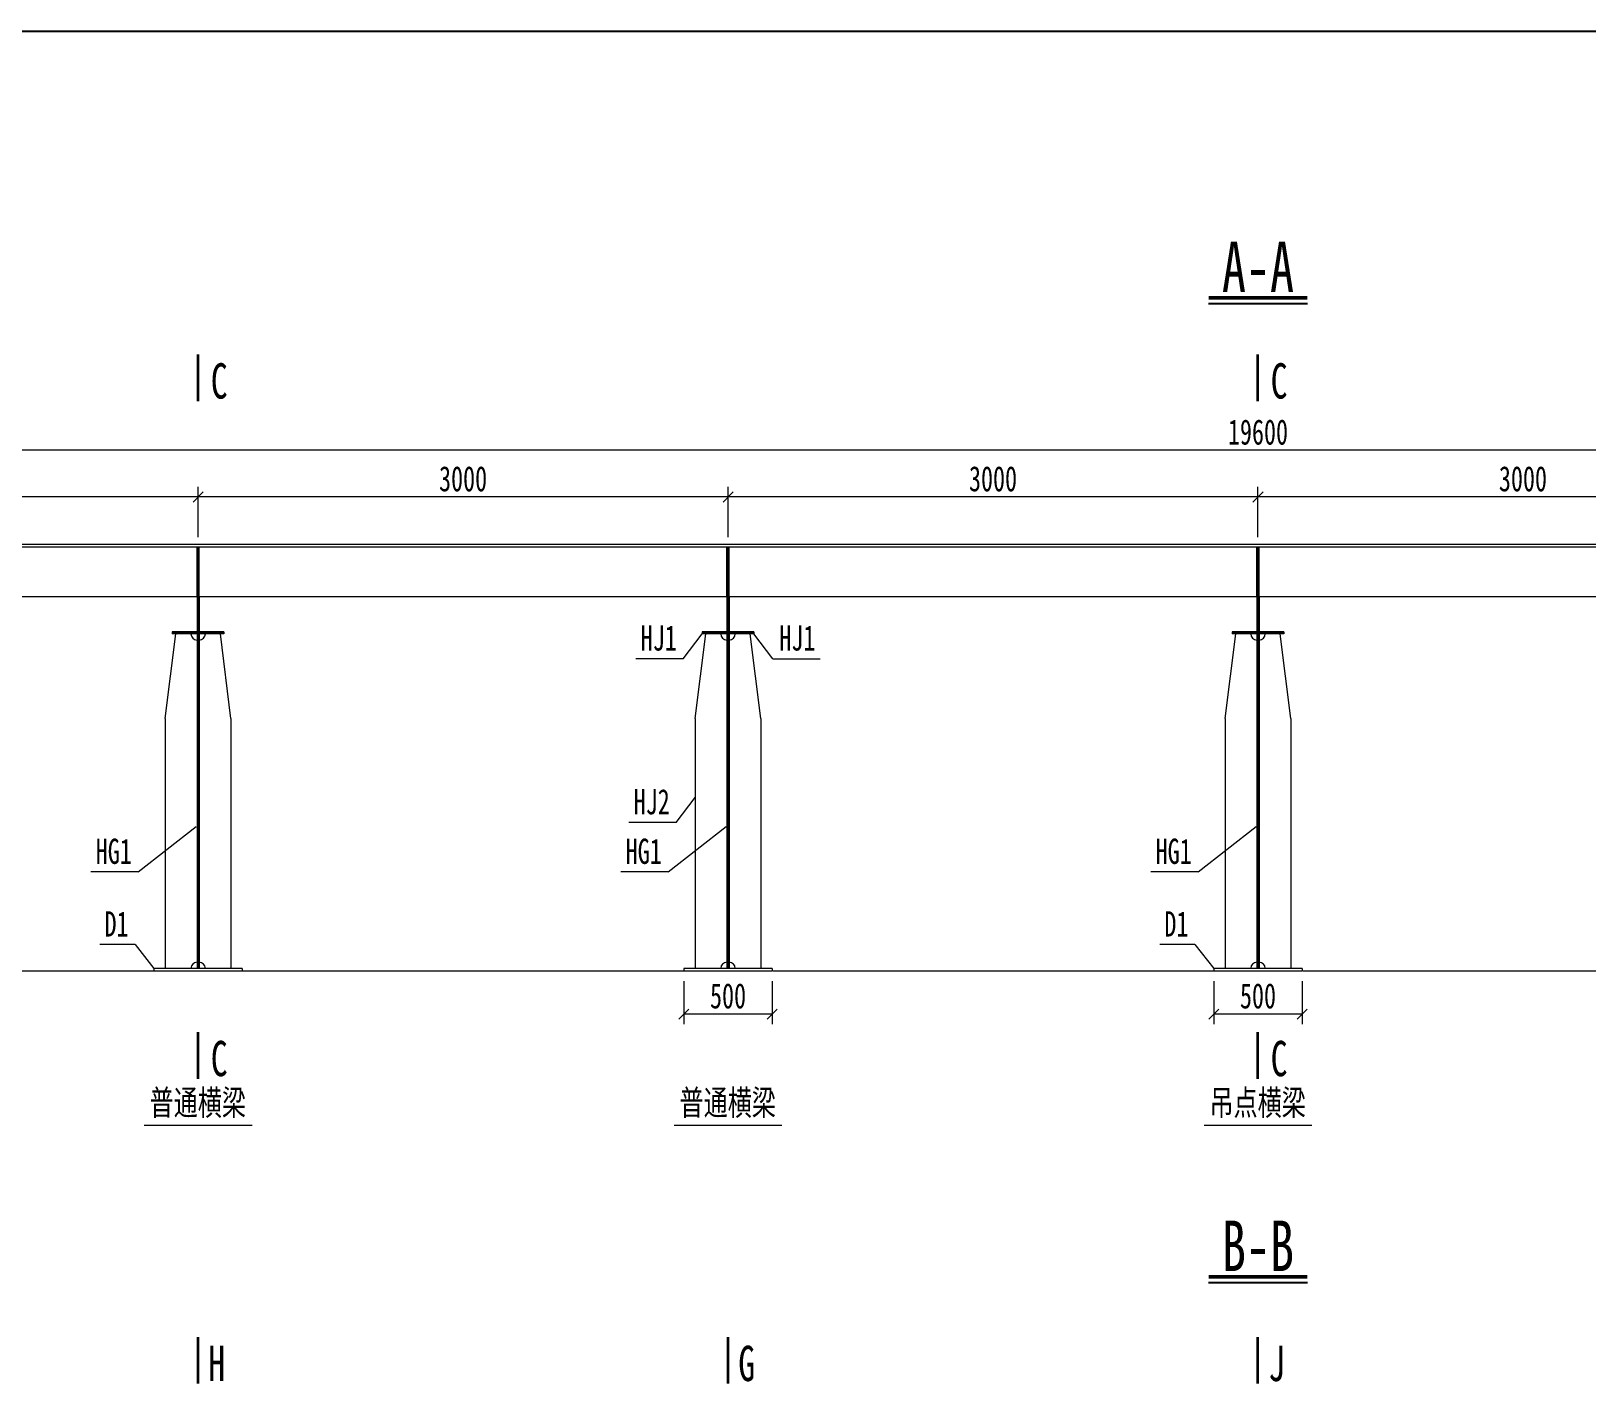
# Model space of a CAD drawing. Header units: millimetres. Extents: x 44597 to 300567, y -113054 to 73044.
# Drawn here: x 51621 to 60429, y -69592 to -61894 of the extents above; entities that cross this region are included whole.
import ezdxf
from ezdxf.enums import TextEntityAlignment as Align

# ---------------------------------------------------------------- set-up
doc = ezdxf.new("R2010")
doc.units = ezdxf.units.MM
doc.linetypes.add('DASHED', pattern=[0.75, 0.5, -0.25])
doc.layers.get('Defpoints').update_dxf_attribs({"color": 8})
for name, color, linetype, lineweight in [('文字', 7, 'Continuous', 15), ('标注线及字体', 2, 'Continuous', 15), ('粗线', 3, 'Continuous', 35), ('细实线', 4, 'Continuous', 15), ('虚线', 7, 'DASHED', 13), ('钢板细线', 6, 'Continuous', 15)]:
    doc.layers.add(name, color=color, linetype=linetype, lineweight=lineweight)
doc.styles.add('111', font='', dxfattribs={"width": 0.7})
doc.styles.add('BM_Dim', font='', dxfattribs={"width": 0.85})
doc.styles.get('111').set_extended_font_data('仿宋_GB2312')
doc.styles.get('BM_Dim').set_extended_font_data('仿宋_GB2312')
doc.dimstyles.new('200', dxfattribs={"dimscale": 0, "dimtxt": 2.5, "dimasz": 1, "dimexe": 1, "dimexo": 1, "dimgap": 0.6, "dimtad": 1, "dimdec": 0, "dimdsep": 46, "dimtxsty": '111', "dimblk": 'OBLIQUE', "dimcen": 0, "dimclrd": 4, "dimclre": 4, "dimclrt": 4, "dimadec": 1, "dimazin": 2, "dimtfac": 1, "dimtdec": 0, "dimtix": 1, "dimtmove": 2, "dimatfit": 3, "dimfxl": 4, "dimfxlon": 1, "dimtolj": 1, "dimlwd": -1, "dimlwe": -1, "dimarcsym": 0})

# ---------------------------------------------------------------- blocks, each defined once
blk = doc.blocks.new('_Oblique')
at = {"color": 0, "linetype": 'ByBlock', "lineweight": -2}
blk.add_line((-0.5, -0.5), (0.5, 0.5), dxfattribs=at)
blk = doc.blocks.new('*D536')
at = {"layer": 'Defpoints', "color": 0, "transparency": 16777216}
for p in [(58566.6, -64531.6), (58566.6, -64816.3), (61566.6, -64816.3)]:
    blk.add_point(p, dxfattribs=at)
at = {"layer": '细实线', "color": 4, "transparency": 16777216}
for p, q in [((58566.6, -64759.1), (58566.6, -64474.4)), ((61566.6, -64531.6), (58566.6, -64531.6)), ((61566.6, -64759.1), (61566.6, -64474.4))]:
    blk.add_line(p, q, dxfattribs=at)
at = {"layer": '细实线', "color": 4, "transparency": 16777216, "xscale": 57.14285714285715, "yscale": 57.14285714285715, "zscale": 57.14285714285715, "rotation": 180}
blk.add_blockref('_Oblique', (58566.6, -64531.6), dxfattribs=at)
at = {"layer": '细实线', "color": 4, "transparency": 16777216, "xscale": 57.14285714285715, "yscale": 57.14285714285715, "zscale": 57.14285714285715}
blk.add_blockref('_Oblique', (61566.6, -64531.6), dxfattribs=at)
at = {"layer": '细实线', "color": 4, "transparency": 16777216, "insert": (60066.6, -64429.3), "char_height": 142.86, "attachment_point": 5, "style": '111'}
blk.add_mtext('\\A1;3000', dxfattribs=at)
blk = doc.blocks.new('*D537')
at = {"layer": 'Defpoints', "color": 0, "transparency": 16777216}
for p in [(55566.6, -64531.6), (55566.6, -64816.3), (58566.6, -64816.3)]:
    blk.add_point(p, dxfattribs=at)
at = {"layer": '细实线', "color": 4, "transparency": 16777216}
for p, q in [((55566.6, -64759.1), (55566.6, -64474.4)), ((58566.6, -64531.6), (55566.6, -64531.6)), ((58566.6, -64759.1), (58566.6, -64474.4))]:
    blk.add_line(p, q, dxfattribs=at)
at = {"layer": '细实线', "color": 4, "transparency": 16777216, "xscale": 57.14285714285715, "yscale": 57.14285714285715, "zscale": 57.14285714285715, "rotation": 180}
blk.add_blockref('_Oblique', (55566.6, -64531.6), dxfattribs=at)
at = {"layer": '细实线', "color": 4, "transparency": 16777216, "xscale": 57.14285714285715, "yscale": 57.14285714285715, "zscale": 57.14285714285715}
blk.add_blockref('_Oblique', (58566.6, -64531.6), dxfattribs=at)
at = {"layer": '细实线', "color": 4, "transparency": 16777216, "insert": (57066.6, -64429.3), "char_height": 142.86, "attachment_point": 5, "style": '111'}
blk.add_mtext('\\A1;3000', dxfattribs=at)
blk = doc.blocks.new('*D538')
at = {"layer": 'Defpoints', "color": 0, "transparency": 16777216}
for p in [(52566.6, -64531.6), (52566.6, -64816.3), (55566.6, -64816.3)]:
    blk.add_point(p, dxfattribs=at)
at = {"layer": '细实线', "color": 4, "transparency": 16777216}
for p, q in [((52566.6, -64759.1), (52566.6, -64474.4)), ((55566.6, -64531.6), (52566.6, -64531.6)), ((55566.6, -64759.1), (55566.6, -64474.4))]:
    blk.add_line(p, q, dxfattribs=at)
at = {"layer": '细实线', "color": 4, "transparency": 16777216, "xscale": 57.14285714285715, "yscale": 57.14285714285715, "zscale": 57.14285714285715, "rotation": 180}
blk.add_blockref('_Oblique', (52566.6, -64531.6), dxfattribs=at)
at = {"layer": '细实线', "color": 4, "transparency": 16777216, "xscale": 57.14285714285715, "yscale": 57.14285714285715, "zscale": 57.14285714285715}
blk.add_blockref('_Oblique', (55566.6, -64531.6), dxfattribs=at)
at = {"layer": '细实线', "color": 4, "transparency": 16777216, "insert": (54066.6, -64429.3), "char_height": 142.86, "attachment_point": 5, "style": '111'}
blk.add_mtext('\\A1;3000', dxfattribs=at)
blk = doc.blocks.new('*D539')
at = {"layer": 'Defpoints', "color": 0, "transparency": 16777216}
for p in [(49566.6, -64531.6), (49566.6, -64816.3), (52566.6, -64816.3)]:
    blk.add_point(p, dxfattribs=at)
at = {"layer": '细实线', "color": 4, "transparency": 16777216}
for p, q in [((49566.6, -64759.1), (49566.6, -64474.4)), ((52566.6, -64531.6), (49566.6, -64531.6)), ((52566.6, -64759.1), (52566.6, -64474.4))]:
    blk.add_line(p, q, dxfattribs=at)
at = {"layer": '细实线', "color": 4, "transparency": 16777216, "xscale": 57.14285714285715, "yscale": 57.14285714285715, "zscale": 57.14285714285715, "rotation": 180}
blk.add_blockref('_Oblique', (49566.6, -64531.6), dxfattribs=at)
at = {"layer": '细实线', "color": 4, "transparency": 16777216, "xscale": 57.14285714285715, "yscale": 57.14285714285715, "zscale": 57.14285714285715}
blk.add_blockref('_Oblique', (52566.6, -64531.6), dxfattribs=at)
at = {"layer": '细实线', "color": 4, "transparency": 16777216, "insert": (51066.6, -64429.3), "char_height": 142.86, "attachment_point": 5, "style": '111'}
blk.add_mtext('\\A1;3000', dxfattribs=at)
blk = doc.blocks.new('*D540')
at = {"layer": 'Defpoints', "color": 0, "transparency": 16777216}
for p in [(48766.6, -64267), (48766.6, -64551.6), (68366.6, -64535.6)]:
    blk.add_point(p, dxfattribs=at)
at = {"layer": '细实线', "color": 4, "transparency": 16777216}
for p, q in [((48766.6, -64494.5), (48766.6, -64209.8)), ((68366.6, -64267), (48766.6, -64267)), ((68366.6, -64478.5), (68366.6, -64209.8))]:
    blk.add_line(p, q, dxfattribs=at)
at = {"layer": '细实线', "color": 4, "transparency": 16777216, "xscale": 57.14285714285715, "yscale": 57.14285714285715, "zscale": 57.14285714285715, "rotation": 180}
blk.add_blockref('_Oblique', (48766.6, -64267), dxfattribs=at)
at = {"layer": '细实线', "color": 4, "transparency": 16777216, "xscale": 57.14285714285715, "yscale": 57.14285714285715, "zscale": 57.14285714285715}
blk.add_blockref('_Oblique', (68366.6, -64267), dxfattribs=at)
at = {"layer": '细实线', "color": 4, "transparency": 16777216, "insert": (58566.6, -64164.7), "char_height": 142.86, "attachment_point": 5, "style": '111'}
blk.add_mtext('\\A1;19600', dxfattribs=at)
blk = doc.blocks.new('*D554')
at = {"layer": 'Defpoints', "color": 0, "transparency": 16777216}
for p in [(55316.6, -67216.3), (55816.6, -67216.3), (55316.6, -67458.9)]:
    blk.add_point(p, dxfattribs=at)
at = {"layer": '细实线', "color": 4, "transparency": 16777216}
for p, q in [((55316.6, -67273.4), (55316.6, -67516)), ((55816.6, -67273.4), (55816.6, -67516)), ((55816.6, -67458.9), (55316.6, -67458.9))]:
    blk.add_line(p, q, dxfattribs=at)
at = {"layer": '细实线', "color": 4, "transparency": 16777216, "xscale": 57.14285714285715, "yscale": 57.14285714285715, "zscale": 57.14285714285715, "rotation": 180}
blk.add_blockref('_Oblique', (55316.6, -67458.9), dxfattribs=at)
at = {"layer": '细实线', "color": 4, "transparency": 16777216, "xscale": 57.14285714285715, "yscale": 57.14285714285715, "zscale": 57.14285714285715}
blk.add_blockref('_Oblique', (55816.6, -67458.9), dxfattribs=at)
at = {"layer": '细实线', "color": 4, "transparency": 16777216, "insert": (55566.6, -67356.7), "char_height": 142.86, "attachment_point": 5, "style": '111'}
blk.add_mtext('\\A1;500', dxfattribs=at)
blk = doc.blocks.new('*D555')
at = {"layer": 'Defpoints', "color": 0, "transparency": 16777216}
for p in [(58316.6, -67216.3), (58816.6, -67216.3), (58316.6, -67458.9)]:
    blk.add_point(p, dxfattribs=at)
at = {"layer": '细实线', "color": 4, "transparency": 16777216}
for p, q in [((58316.6, -67273.4), (58316.6, -67516)), ((58816.6, -67273.4), (58816.6, -67516)), ((58816.6, -67458.9), (58316.6, -67458.9))]:
    blk.add_line(p, q, dxfattribs=at)
at = {"layer": '细实线', "color": 4, "transparency": 16777216, "xscale": 57.14285714285715, "yscale": 57.14285714285715, "zscale": 57.14285714285715, "rotation": 180}
blk.add_blockref('_Oblique', (58316.6, -67458.9), dxfattribs=at)
at = {"layer": '细实线', "color": 4, "transparency": 16777216, "xscale": 57.14285714285715, "yscale": 57.14285714285715, "zscale": 57.14285714285715}
blk.add_blockref('_Oblique', (58816.6, -67458.9), dxfattribs=at)
at = {"layer": '细实线', "color": 4, "transparency": 16777216, "insert": (58566.6, -67356.7), "char_height": 142.86, "attachment_point": 5, "style": '111'}
blk.add_mtext('\\A1;500', dxfattribs=at)

msp = doc.modelspace()

# ---------------------------------------------------------------- linework, layer by layer
at = {"color": 4}
for p, q in [((58846.6, -63438), (58286.5, -63438)), ((58846.6, -68980.7), (58286.5, -68980.7))]:
    msp.add_line(p, q, dxfattribs=at)
at = {"color": 6, "const_width": 20.6}
for points in [[(58846.6, -63403.7), (58286.5, -63403.7)], [(58846.6, -68946.4), (58286.5, -68946.4)]]:
    msp.add_lwpolyline(points, dxfattribs=at)
at = {"layer": 'Defpoints'}
for p, q in [((52566.6, -64816.3), (52566.6, -67200.3)), ((55566.6, -64816.3), (55566.6, -67200.3)), ((58566.6, -64816.3), (58566.6, -67200.3)), ((52560.6, -65300.3), (52420.6, -65300.3)), ((52712.6, -65300.3), (52572.6, -65300.3)), ((55560.6, -65300.3), (55420.6, -65300.3)), ((55712.6, -65300.3), (55572.6, -65300.3)), ((58560.6, -65300.3), (58420.6, -65300.3)), ((58712.6, -65300.3), (58572.6, -65300.3))]:
    msp.add_line(p, q, dxfattribs=at)
msp.add_lwpolyline([(47566.6, -61894.1), (69566.6, -61894.1), (69566.6, -76511.3), (47566.6, -76511.3)], close=True, dxfattribs=at)
at = {"layer": '粗线'}
for p, q in [((52566.6, -63988.6), (52566.6, -63725.3)), ((58566.6, -63988.6), (58566.6, -63725.3)), ((52566.6, -67824.8), (52566.6, -67561.5)), ((58566.6, -67824.8), (58566.6, -67561.5)), ((52566.6, -69550.9), (52566.6, -69287.6)), ((55566.6, -69550.9), (55566.6, -69287.6)), ((58566.6, -69550.9), (58566.6, -69287.6))]:
    msp.add_line(p, q, dxfattribs=at)
at = {"layer": '细实线'}
for p, q in [((55312.8, -65446.9), (55420.6, -65306.3)), ((55820.3, -65446.9), (55712.6, -65306.3)), ((55312.8, -65446.9), (55045.2, -65446.9)), ((55820.3, -65446.9), (56087.9, -65446.9)), ((55272.8, -66373.9), (55380.6, -66233.3)), ((52227.7, -66654.5), (52555.6, -66397.1)), ((55272.8, -66373.9), (55005.2, -66373.9)), ((55227.7, -66654.5), (55555.6, -66397.1)), ((58227.7, -66654.5), (58555.6, -66397.1)), ((52227.7, -66654.5), (51960.1, -66654.5)), ((55227.7, -66654.5), (54960.1, -66654.5)), ((58227.7, -66654.5), (57960.1, -66654.5)), ((52209.7, -67065.8), (52010.1, -67065.8)), ((52209.7, -67065.8), (52316.6, -67200.3)), ((58209.7, -67065.8), (58010.1, -67065.8)), ((58209.7, -67065.8), (58316.6, -67200.3)), ((52871.7, -68089.9), (52261.4, -68089.9)), ((55871.7, -68089.9), (55261.4, -68089.9)), ((58871.7, -68089.9), (58261.4, -68089.9))]:
    msp.add_line(p, q, dxfattribs=at)
at = {"layer": '虚线', "ltscale": 4}
for p, q in [((52560.6, -65096.3), (52560.6, -64816.3)), ((52572.6, -65096.3), (52572.6, -64816.3)), ((55560.6, -65096.3), (55560.6, -64816.3)), ((55572.6, -65096.3), (55572.6, -64816.3)), ((58560.6, -65096.3), (58560.6, -64816.3)), ((58572.6, -65096.3), (58572.6, -64816.3)), ((52316.6, -67216.3), (48766.6, -67216.3)), ((55316.6, -67216.3), (52816.6, -67216.3)), ((58316.6, -67216.3), (55819.9, -67216.3)), ((61316.6, -67216.3), (58819.9, -67216.3))]:
    msp.add_line(p, q, dxfattribs=at)
at = {"layer": '钢板细线'}
for p, q in [((68166.6, -64800.3), (48566.6, -64800.3)), ((68166.6, -64816.3), (48566.6, -64816.3)), ((68166.6, -65096.3), (48566.6, -65096.3)), ((52560.6, -65096.3), (52560.6, -67200.3)), ((52572.6, -65096.3), (52572.6, -67200.3)), ((55560.6, -65096.3), (55560.6, -67200.3)), ((55572.6, -65096.3), (55572.6, -67200.3)), ((58560.6, -65096.3), (58560.6, -67200.3)), ((58572.6, -65096.3), (58572.6, -67200.3)), ((52380.6, -65786.3), (52440.6, -65306.3)), ((52560.6, -65294.3), (52420.6, -65294.3)), ((52420.6, -65294.3), (52420.6, -65306.3)), ((52560.6, -65306.3), (52420.6, -65306.3)), ((52712.6, -65294.3), (52572.6, -65294.3)), ((52712.6, -65306.3), (52572.6, -65306.3)), ((52752.6, -65786.3), (52692.6, -65306.3)), ((52712.6, -65294.3), (52712.6, -65306.3)), ((55380.6, -65786.3), (55440.6, -65306.3)), ((55560.6, -65294.3), (55420.6, -65294.3)), ((55420.6, -65294.3), (55420.6, -65306.3)), ((55560.6, -65306.3), (55420.6, -65306.3)), ((55712.6, -65294.3), (55572.6, -65294.3)), ((55712.6, -65306.3), (55572.6, -65306.3)), ((55752.6, -65786.3), (55692.6, -65306.3)), ((55712.6, -65294.3), (55712.6, -65306.3)), ((58380.6, -65786.3), (58440.6, -65306.3)), ((58560.6, -65294.3), (58420.6, -65294.3)), ((58420.6, -65294.3), (58420.6, -65306.3)), ((58560.6, -65306.3), (58420.6, -65306.3)), ((58712.6, -65294.3), (58572.6, -65294.3)), ((58712.6, -65306.3), (58572.6, -65306.3)), ((58752.6, -65786.3), (58692.6, -65306.3)), ((58712.6, -65294.3), (58712.6, -65306.3)), ((52380.6, -65786.3), (52380.6, -67200.3)), ((52752.6, -65786.3), (52752.6, -67200.3)), ((55380.6, -65786.3), (55380.6, -67200.3)), ((55752.6, -65786.3), (55752.6, -67200.3)), ((58380.6, -65786.3), (58380.6, -67200.3)), ((58752.6, -65786.3), (58752.6, -67200.3)), ((52816.6, -67200.3), (52316.6, -67200.3)), ((52316.6, -67200.3), (52316.6, -67216.3)), ((52816.6, -67216.3), (52316.6, -67216.3)), ((52816.6, -67200.3), (52816.6, -67216.3)), ((55816.6, -67200.3), (55316.6, -67200.3)), ((55316.6, -67200.3), (55316.6, -67216.3)), ((55816.6, -67216.3), (55316.6, -67216.3)), ((55816.6, -67200.3), (55816.6, -67216.3)), ((58816.6, -67200.3), (58316.6, -67200.3)), ((58316.6, -67200.3), (58316.6, -67216.3)), ((58816.6, -67216.3), (58316.6, -67216.3)), ((58816.6, -67200.3), (58816.6, -67216.3))]:
    msp.add_line(p, q, dxfattribs=at)
for centre, start, end in [((52560.6, -65306.3), 180, 270), ((52572.6, -65306.3), 270, 0), ((55560.6, -65306.3), 180, 270), ((55572.6, -65306.3), 270, 0), ((58560.6, -65306.3), 180, 270), ((58572.6, -65306.3), 270, 0), ((52560.6, -67200.3), 90, 180), ((52572.6, -67200.3), 0, 90), ((55560.6, -67200.3), 90, 180), ((55572.6, -67200.3), 0, 90), ((58560.6, -67200.3), 90, 180), ((58572.6, -67200.3), 0, 90)]:
    msp.add_arc(centre, 35, start, end, dxfattribs=at)

# ---------------------------------------------------------------- texts
at = {"layer": '文字', "style": 'BM_Dim', "width": 0.7}
for s, p in [('C', (52686, -63974.3)), ('C', (58686, -63974.3)), ('C', (52686, -67810.5)), ('C', (58686, -67810.5)), ('H', (52672.3, -69536.6)), ('G', (55672.3, -69536.6)), ('J', (58672.3, -69536.6))]:
    msp.add_text(s, height=200, dxfattribs=at).set_placement(p, align=Align.CENTER)
for s, p in [('HJ1', (55174.4, -65443.9)), ('HJ1', (55958.7, -65443.9)), ('HJ2', (55134.4, -66370.9)), ('HG1', (52089.3, -66651.5)), ('HG1', (55089.3, -66651.5)), ('HG1', (58089.3, -66651.5)), ('D1', (52104.8, -67062.8)), ('D1', (58104.8, -67062.8)), ('普通横梁', (52564.7, -68074.3)), ('普通横梁', (55564.7, -68074.3)), ('吊点横梁', (58564.7, -68074.3))]:
    msp.add_text(s, height=142.86, dxfattribs=at).set_placement(p, align=Align.BOTTOM_CENTER)
at = {"layer": '标注线及字体', "style": '111', "width": 0.7}
for s, p in [('A-A', (58566.6, -63228.1)), ('B-B', (58566.6, -68770.8))]:
    msp.add_text(s, height=285.71, dxfattribs=at).set_placement(p, align=Align.MIDDLE)

# ---------------------------------------------------------------- dimensions: what is measured, and where the dimension line sits
at = {"layer": '细实线'}
for base, p1, p2, override, picture, middle in [((48766.6, -64267), (68366.6, -64535.6), (48766.6, -64551.6), {"dimscale": 57.142857}, '*D540', (58566.6, -64164.7)), ((49566.6, -64531.6), (52566.6, -64816.3), (49566.6, -64816.3), {"dimscale": 57.142857}, '*D539', (51066.6, -64429.3)), ((52566.6, -64531.6), (55566.6, -64816.3), (52566.6, -64816.3), {"dimscale": 57.142857}, '*D538', (54066.6, -64429.3)), ((55566.6, -64531.6), (58566.6, -64816.3), (55566.6, -64816.3), {"dimscale": 57.142857}, '*D537', (57066.6, -64429.3)), ((58566.6, -64531.6), (61566.6, -64816.3), (58566.6, -64816.3), {"dimscale": 57.142857}, '*D536', (60066.6, -64429.3)), ((55316.6, -67458.9), (55816.6, -67216.3), (55316.6, -67216.3), {"dimscale": 57.142857, "dimblk": 'Oblique'}, '*D554', (55566.6, -67356.7)), ((58316.6, -67458.9), (58816.6, -67216.3), (58316.6, -67216.3), {"dimscale": 57.142857, "dimblk": 'Oblique'}, '*D555', (58566.6, -67356.7))]:
    dim = msp.add_linear_dim(base=base, p1=p1, p2=p2, angle=180, dimstyle='200', override=override, dxfattribs=at)
    dim.commit()
    dim.dimension.update_dxf_attribs({"geometry": picture, "text_midpoint": middle})

doc.saveas('drawing.dxf')
